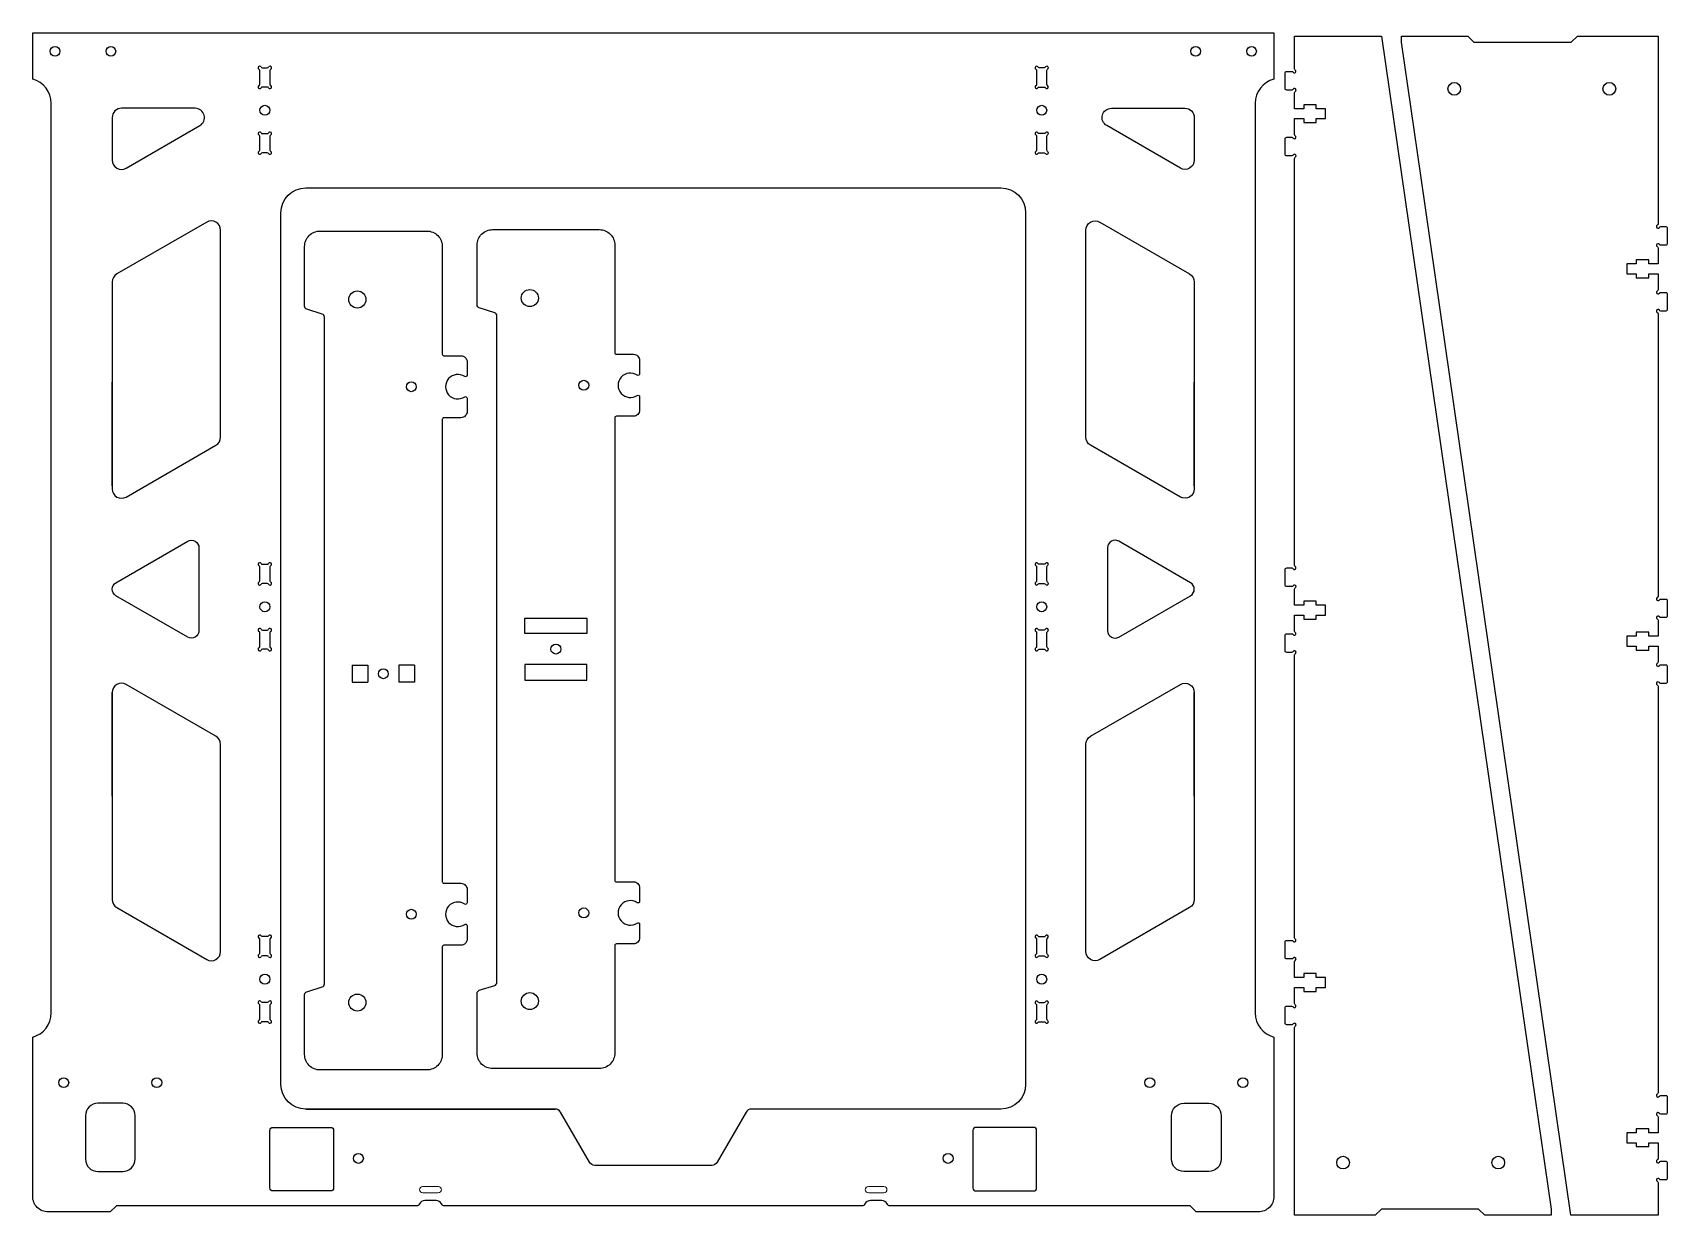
# Model space of a CAD drawing. Header units: millimetres. Extents: x 1 to 528, y -1 to 380.
import ezdxf

# ---------------------------------------------------------------- set-up
doc = ezdxf.new("R2010")
doc.units = ezdxf.units.MM
doc.layers.get('0').update_dxf_attribs({"color": 10})
doc.layers.add('WHITE', color=7, linetype='Continuous')

msp = doc.modelspace()

# ---------------------------------------------------------------- linework, layer by layer
at = {"color": 7, "linetype": 'Continuous', "lineweight": 15}
for points in [[(126.51, 8.64, 1), (126.51, 6.64), (131.51, 6.64, 1), (131.51, 8.64)], [(275.12, 8.64, -1), (275.12, 6.64), (270.12, 6.64, -1), (270.12, 8.64)]]:
    msp.add_lwpolyline(points, format="xyb", close=True, dxfattribs=at)
at = {"layer": 'WHITE', "linetype": 'Continuous'}
for p, q in [((26.45, 234.45), (26.45, 267.85)), ((375.17, 234.45), (375.17, 267.85)), ((26.45, 134.45), (26.45, 167.85)), ((375.17, 134.45), (375.17, 167.85))]:
    msp.add_line(p, q, dxfattribs=at)
at = {"layer": 'WHITE'}
for p, q in [((103.82, 176.66), (108.82, 176.66)), ((103.82, 176.66), (103.82, 171.16)), ((108.82, 176.66), (108.82, 171.16)), ((123.82, 176.66), (118.82, 176.66)), ((118.82, 176.66), (118.82, 171.16)), ((123.82, 176.66), (123.82, 171.16)), ((103.82, 171.16), (108.82, 171.16)), ((123.82, 171.16), (118.82, 171.16)), ((88.81, 33.62), (169.19, 33.62)), ((32.77, 2.49), (32.81, 2.49)), ((368.86, 2.49), (368.82, 2.49))]:
    msp.add_line(p, q, dxfattribs=at)
at = {"layer": 'WHITE', "linetype": 'Continuous'}
for points in [[(400.82, 56.84), (400.82, 5.49, -0.414214), (395.82, 0.49), (375.82, 0.49), (373.82, 2.49), (276.85, 2.49, -0.267949), (276.42, 2.74), (276.2, 3.12, 0.267949), (274.46, 4.12), (272.62, 4.12), (270.77, 4.12, 0.267949), (269.04, 3.12), (268.82, 2.74, -0.267949), (268.39, 2.49), (200.81, 2.49), (133.24, 2.49, -0.267949), (132.8, 2.74), (132.58, 3.12, 0.267949), (130.85, 4.12), (129.01, 4.12), (127.16, 4.12, 0.267949), (125.43, 3.12), (125.21, 2.74, -0.267949), (124.78, 2.49), (27.81, 2.49), (25.81, 0.49), (5.81, 0.49, -0.414214), (0.81, 5.49), (0.81, 56.84), (0.81, 56.84, 0.341998), (6.81, 64.59), (6.81, 74.59), (6.81, 357.74, 0.341998), (0.81, 365.49), (0.81, 380.49), (10.81, 380.49), (62.47, 380.49), (339.16, 380.49), (390.82, 380.49), (400.82, 380.49), (400.82, 365.49, 0.341998), (394.82, 357.74), (394.82, 74.59), (394.82, 64.59, 0.341998), (400.82, 56.84)], [(74.42, 369.44, 0.267948), (74.85, 369.19), (76.42, 369.19, 0.267949), (76.85, 369.44)], [(327.21, 369.44, -0.267948), (326.78, 369.19), (325.21, 369.19, -0.267949), (324.77, 369.44)], [(73.73, 363.42, 0.267948), (73.98, 363.86), (73.98, 368.32, 0.267949), (73.73, 368.76)], [(77.53, 368.76, 0.267948), (77.28, 368.32), (77.28, 363.86, 0.267949), (77.53, 363.42)], [(324.09, 368.76, -0.267948), (324.34, 368.32), (324.34, 363.86, -0.267949), (324.09, 363.42)], [(327.89, 363.42, -0.267948), (327.64, 363.86), (327.64, 368.32, -0.267949), (327.89, 368.76)], [(76.85, 362.74, 0.267948), (76.42, 362.99), (74.85, 362.99, 0.267949), (74.42, 362.74)], [(324.77, 362.74, -0.267948), (325.21, 362.99), (326.78, 362.99, -0.267949), (327.21, 362.74)], [(74.42, 348.24, 0.267948), (74.85, 347.99), (76.42, 347.99, 0.267949), (76.85, 348.24)], [(327.21, 348.24, -0.267948), (326.78, 347.99), (325.21, 347.99, -0.267949), (324.77, 348.24)], [(73.73, 342.22, 0.267948), (73.98, 342.66), (73.98, 347.12, 0.267949), (73.73, 347.56)], [(77.53, 347.56, 0.267948), (77.28, 347.12), (77.28, 342.66, 0.267949), (77.53, 342.22)], [(324.09, 347.56, -0.267948), (324.34, 347.12), (324.34, 342.66, -0.267949), (324.09, 342.22)], [(327.89, 342.22, -0.267948), (327.64, 342.66), (327.64, 347.12, -0.267949), (327.89, 347.56)], [(76.85, 341.54, 0.267948), (76.42, 341.79), (74.85, 341.79, 0.267949), (74.42, 341.54)], [(324.77, 341.54, -0.267948), (325.21, 341.79), (326.78, 341.79, -0.267949), (327.21, 341.54)], [(73.73, 203.42, 0.267948), (73.98, 203.86), (73.98, 208.32, 0.267949), (73.73, 208.76)], [(74.42, 209.44, 0.267948), (74.85, 209.19), (76.42, 209.19, 0.267949), (76.85, 209.44)], [(77.53, 208.76, 0.267948), (77.28, 208.32), (77.28, 203.86, 0.267949), (77.53, 203.42)], [(324.09, 208.76, -0.267948), (324.34, 208.32), (324.34, 203.86, -0.267949), (324.09, 203.42)], [(327.21, 209.44, -0.267948), (326.78, 209.19), (325.21, 209.19, -0.267949), (324.77, 209.44)], [(327.89, 203.42, -0.267948), (327.64, 203.86), (327.64, 208.32, -0.267949), (327.89, 208.76)], [(76.85, 202.74, 0.267948), (76.42, 202.99), (74.85, 202.99, 0.267949), (74.42, 202.74)], [(324.77, 202.74, -0.267948), (325.21, 202.99), (326.78, 202.99, -0.267949), (327.21, 202.74)], [(73.73, 182.22, 0.267948), (73.98, 182.66), (73.98, 187.12, 0.267949), (73.73, 187.56)], [(74.42, 188.24, 0.267948), (74.85, 187.99), (76.42, 187.99, 0.267949), (76.85, 188.24)], [(77.53, 187.56, 0.267948), (77.28, 187.12), (77.28, 182.66, 0.267949), (77.53, 182.22)], [(324.09, 187.56, -0.267948), (324.34, 187.12), (324.34, 182.66, -0.267949), (324.09, 182.22)], [(327.21, 188.24, -0.267948), (326.78, 187.99), (325.21, 187.99, -0.267949), (324.77, 188.24)], [(327.89, 182.22, -0.267948), (327.64, 182.66), (327.64, 187.12, -0.267949), (327.89, 187.56)], [(76.85, 181.54, 0.267948), (76.42, 181.79), (74.85, 181.79, 0.267949), (74.42, 181.54)], [(324.77, 181.54, -0.267948), (325.21, 181.79), (326.78, 181.79, -0.267949), (327.21, 181.54)], [(73.73, 83.42, 0.267949), (73.98, 83.86), (73.98, 88.32, 0.267948), (73.73, 88.76)], [(76.85, 89.44, -0.267948), (76.42, 89.19), (74.85, 89.19, -0.267949), (74.42, 89.44)], [(77.53, 88.76, 0.267949), (77.28, 88.32), (77.28, 83.86, 0.267948), (77.53, 83.42)], [(324.09, 88.76, -0.267949), (324.34, 88.32), (324.34, 83.86, -0.267948), (324.09, 83.42)], [(324.77, 89.44, 0.267948), (325.21, 89.19), (326.78, 89.19, 0.267949), (327.21, 89.44)], [(327.89, 83.42, -0.267949), (327.64, 83.86), (327.64, 88.32, -0.267948), (327.89, 88.76)], [(76.85, 82.74, 0.267949), (76.42, 82.99), (74.85, 82.99, 0.267948), (74.42, 82.74)], [(324.77, 82.74, -0.267949), (325.21, 82.99), (326.78, 82.99, -0.267948), (327.21, 82.74)], [(73.73, 62.22, 0.267949), (73.98, 62.66), (73.98, 67.12, 0.267948), (73.73, 67.56)], [(76.85, 68.24, -0.267948), (76.42, 67.99), (74.85, 67.99, -0.267949), (74.42, 68.24)], [(77.53, 67.56, 0.267949), (77.28, 67.12), (77.28, 62.66, 0.267948), (77.53, 62.22)], [(324.09, 67.56, -0.267949), (324.34, 67.12), (324.34, 62.66, -0.267948), (324.09, 62.22)], [(324.77, 68.24, 0.267948), (325.21, 67.99), (326.78, 67.99, 0.267949), (327.21, 68.24)], [(327.89, 62.22, -0.267949), (327.64, 62.66), (327.64, 67.12, -0.267948), (327.89, 67.56)], [(76.85, 61.54, 0.267949), (76.42, 61.79), (74.85, 61.79, 0.267948), (74.42, 61.54)], [(324.77, 61.54, -0.267949), (325.21, 61.79), (326.78, 61.79, -0.267948), (327.21, 61.54)]]:
    msp.add_lwpolyline(points, format="xyb", dxfattribs=at)
at = {"layer": 'WHITE'}
for points in [[(407.7, 60.36, 1.303223), (407.01, 61.05), (407.01, 61.05, -0.267949), (406.58, 60.8), (404.95, 60.8, -0.414214), (404.45, 61.3), (404.45, 66.3, -0.414214), (404.95, 66.8), (406.58, 66.8, -0.267948), (407.01, 66.55), (407.01, 66.55, 1.303223), (407.7, 67.23), (407.7, 67.23, -0.267949), (407.45, 67.66), (407.45, 72.8), (410.45, 72.8), (410.45, 71.52), (414.45, 71.52), (414.45, 72.8), (417.45, 72.8), (417.45, 76), (414.45, 76), (414.45, 77.27), (410.45, 77.27), (410.45, 76), (407.45, 76), (407.45, 81.13, -0.267948), (407.7, 81.56), (407.7, 81.56, 1.303223), (407.01, 82.25), (407.01, 82.25, -0.267949), (406.58, 82), (404.95, 82, -0.414214), (404.45, 82.5), (404.45, 87.5, -0.414214), (404.95, 88), (406.58, 88, -0.267948), (407.01, 87.75), (407.01, 87.75, 1.303223), (407.7, 88.43), (407.7, 88.43, -0.267949), (407.45, 88.86), (407.45, 88.86), (407.45, 179.93, -0.267948), (407.7, 180.36), (407.7, 180.36, 1.303223), (407.01, 181.05), (407.01, 181.05, -0.267949), (406.58, 180.8), (404.95, 180.8, -0.414214), (404.45, 181.3), (404.45, 186.3, -0.414214), (404.95, 186.8), (406.58, 186.8, -0.267948), (407.01, 186.55), (407.01, 186.55, 1.303223), (407.7, 187.23), (407.7, 187.23, -0.267949), (407.45, 187.66), (407.45, 192.8), (410.45, 192.8), (410.45, 191.52), (414.45, 191.52), (414.45, 192.8), (417.45, 192.8), (417.45, 196), (414.45, 196), (414.45, 197.27), (410.45, 197.27), (410.45, 196), (407.45, 196), (407.45, 201.13, -0.267948), (407.7, 201.56), (407.7, 201.56, 1.303223), (407.01, 202.25), (407.01, 202.25, -0.267949), (406.58, 202), (404.95, 202, -0.414214), (404.45, 202.5), (404.45, 207.5, -0.414214), (404.95, 208), (406.58, 208, -0.267948), (407.01, 207.75), (407.01, 207.75, 1.303223), (407.7, 208.43), (407.7, 208.43, -0.267949), (407.45, 208.86), (407.45, 208.86), (407.45, 208.86), (407.45, 339.93, -0.267948), (407.7, 340.36), (407.7, 340.36, 1.303223), (407.01, 341.05), (407.01, 341.05, -0.267949), (406.58, 340.8), (404.95, 340.8, -0.414214), (404.45, 341.3), (404.45, 346.3, -0.414214), (404.95, 346.8), (406.58, 346.8, -0.267948), (407.01, 346.55), (407.01, 346.55, 1.303223), (407.7, 347.23), (407.7, 347.23, -0.267949), (407.45, 347.66), (407.45, 352.8), (410.45, 352.8), (410.45, 351.52), (414.45, 351.52), (414.45, 352.8), (417.45, 352.8), (417.45, 356), (414.45, 356), (414.45, 357.27), (410.45, 357.27), (410.45, 356), (407.45, 356), (407.45, 361.13, -0.267948), (407.7, 361.56), (407.7, 361.56, 1.303223), (407.01, 362.25), (407.01, 362.25, -0.267949), (406.58, 362), (404.95, 362, -0.414214), (404.45, 362.5), (404.45, 367.5, -0.414214), (404.95, 368), (406.58, 368, -0.267948), (407.01, 367.75), (407.01, 367.75, 1.303223), (407.7, 368.43), (407.7, 368.43, -0.267949), (407.45, 368.86), (407.45, 379.4), (418.1, 379.4), (435.53, 379.4), (483.94, 44.35), (490.14, 1.4), (490.14, -0.6), (468.77, -0.6), (466.77, 1.4), (435.45, 1.4), (433.45, -0.6), (407.45, -0.6), (407.45, 59.93, -0.267948), (407.7, 60.36)], [(524.36, 318.43, 1.303223), (525.04, 317.75), (525.04, 317.75, -0.267949), (525.47, 318), (527.11, 318, -0.414214), (527.61, 317.5), (527.61, 312.5, -0.414214), (527.11, 312), (525.47, 312, -0.267948), (525.04, 312.25), (525.04, 312.25, 1.303223), (524.36, 311.56), (524.36, 311.56, -0.267949), (524.61, 311.13), (524.61, 306), (521.61, 306), (521.61, 307.27), (517.61, 307.27), (517.61, 306), (514.61, 306), (514.61, 302.8), (517.61, 302.8), (517.61, 301.52), (521.61, 301.52), (521.61, 302.8), (524.61, 302.8), (524.61, 297.66, -0.267948), (524.36, 297.23), (524.36, 297.23, 1.303223), (525.04, 296.55), (525.04, 296.55, -0.267949), (525.47, 296.8), (527.11, 296.8, -0.414214), (527.61, 296.3), (527.61, 291.3, -0.414214), (527.11, 290.8), (525.47, 290.8, -0.267948), (525.04, 291.05), (525.04, 291.05, 1.303223), (524.36, 290.36), (524.36, 290.36, -0.267949), (524.61, 289.93), (524.61, 289.93), (524.61, 198.86, -0.267948), (524.36, 198.43), (524.36, 198.43, 1.303223), (525.04, 197.75), (525.04, 197.75, -0.267949), (525.47, 198), (527.11, 198, -0.414214), (527.61, 197.5), (527.61, 192.5, -0.414214), (527.11, 192), (525.47, 192, -0.267948), (525.04, 192.25), (525.04, 192.25, 1.303223), (524.36, 191.56), (524.36, 191.56, -0.267949), (524.61, 191.13), (524.61, 186), (521.61, 186), (521.61, 187.27), (517.61, 187.27), (517.61, 186), (514.61, 186), (514.61, 182.8), (517.61, 182.8), (517.61, 181.52), (521.61, 181.52), (521.61, 182.8), (524.61, 182.8), (524.61, 177.66, -0.267948), (524.36, 177.23), (524.36, 177.23, 1.303223), (525.04, 176.55), (525.04, 176.55, -0.267949), (525.47, 176.8), (527.11, 176.8, -0.414214), (527.61, 176.3), (527.61, 171.3, -0.414214), (527.11, 170.8), (525.47, 170.8, -0.267948), (525.04, 171.05), (525.04, 171.05, 1.303223), (524.36, 170.36), (524.36, 170.36, -0.267949), (524.61, 169.93), (524.61, 169.93), (524.61, 169.93), (524.61, 38.86, -0.267948), (524.36, 38.43), (524.36, 38.43, 1.303223), (525.04, 37.75), (525.04, 37.75, -0.267949), (525.47, 38), (527.11, 38, -0.414214), (527.61, 37.5), (527.61, 32.5, -0.414214), (527.11, 32), (525.47, 32, -0.267948), (525.04, 32.25), (525.04, 32.25, 1.303223), (524.36, 31.56), (524.36, 31.56, -0.267949), (524.61, 31.13), (524.61, 26), (521.61, 26), (521.61, 27.27), (517.61, 27.27), (517.61, 26), (514.61, 26), (514.61, 22.8), (517.61, 22.8), (517.61, 21.52), (521.61, 21.52), (521.61, 22.8), (524.61, 22.8), (524.61, 17.66, -0.267948), (524.36, 17.23), (524.36, 17.23, 1.303223), (525.04, 16.55), (525.04, 16.55, -0.267949), (525.47, 16.8), (527.11, 16.8, -0.414214), (527.61, 16.3), (527.61, 11.3, -0.414214), (527.11, 10.8), (525.47, 10.8, -0.267948), (525.04, 11.05), (525.04, 11.05, 1.303223), (524.36, 10.36), (524.36, 10.36, -0.267949), (524.61, 9.93), (524.61, -0.6), (513.96, -0.6), (496.52, -0.6), (448.12, 334.44), (441.91, 377.4), (441.91, 379.4), (463.29, 379.4), (465.29, 377.4), (496.61, 377.4), (498.61, 379.4), (524.61, 379.4), (524.61, 318.86, -0.267948), (524.36, 318.43)], [(93.8, 33.62), (88.81, 33.63), (88.81, 33.62, -0.413512), (80.81, 41.6), (80.81, 322.49, -0.414213), (88.81, 330.49), (133.32, 330.49), (268.3, 330.49), (312.82, 330.49, -0.414213), (320.82, 322.49), (320.82, 41.6, -0.413512), (312.82, 33.62), (312.82, 33.63), (307.82, 33.62), (307.82, 33.62), (232.43, 33.62, 0.267949), (230.7, 32.62), (221.39, 16.49, -0.267949), (219.66, 15.49), (200.81, 15.49), (181.97, 15.49, -0.267949), (180.24, 16.49), (170.93, 32.62, 0.267949), (169.19, 33.62), (93.81, 33.62)], [(33.81, 31.49, 0.41447), (29.81, 35.49), (21.81, 35.49, 0.414308), (17.81, 31.49), (17.81, 17.49, 0.414214), (21.81, 13.49), (29.81, 13.49, 0.414213), (33.81, 17.49), (33.81, 31.49), (33.81, 31.49)], [(367.82, 31.49, -0.41447), (371.82, 35.49), (379.82, 35.49, -0.414308), (383.82, 31.49), (383.82, 17.49, -0.414214), (379.82, 13.49), (371.82, 13.49, -0.414213), (367.82, 17.49), (367.82, 31.49), (367.82, 31.49)]]:
    msp.add_lwpolyline(points, format="xyb", dxfattribs=at)
at = {"layer": 'WHITE', "linetype": 'ByBlock'}
for points in [[(54.68, 350.55, 0.767327), (53.18, 356.15), (29.45, 356.15, 0.414214), (26.45, 353.15), (26.45, 339.45, 0.57735), (30.95, 336.85)], [(346.94, 350.55, -0.767327), (348.44, 356.15), (372.17, 356.15, -0.414214), (375.17, 353.15), (375.17, 339.45, -0.57735), (370.67, 336.85)]]:
    msp.add_lwpolyline(points, format="xyb", close=True, dxfattribs=at)
at = {"layer": 'WHITE'}
for points in [[(59.88, 247.55, 0.267949), (61.38, 250.15), (61.38, 283.45), (61.38, 316.85, 0.57735), (56.88, 319.45), (27.95, 302.75, 0.267949), (26.45, 300.15), (26.45, 233.45, 0.57735), (30.95, 230.85)], [(341.74, 247.55, -0.267949), (340.24, 250.15), (340.24, 283.45), (340.24, 316.85, -0.57735), (344.74, 319.45), (373.67, 302.75, -0.267949), (375.17, 300.15), (375.17, 233.45, -0.57735), (370.67, 230.85)], [(27.65, 203.23), (50.79, 216.59, -0.57735), (54.39, 214.51), (54.39, 187.79, -0.57735), (50.79, 185.71), (27.65, 199.07, -0.57735)], [(373.97, 203.23), (350.83, 216.59, 0.57735), (347.23, 214.51), (347.23, 187.79, 0.57735), (350.83, 185.71), (373.97, 199.07, 0.57735)], [(56.88, 81.85, 0.57735), (61.38, 84.45), (61.38, 117.85), (61.38, 151.15, 0.267949), (59.88, 153.75), (30.95, 170.45, 0.57735), (26.45, 167.85), (26.45, 101.15, 0.267949), (27.95, 98.55)], [(344.74, 81.85, -0.57735), (340.24, 84.45), (340.24, 117.85), (340.24, 151.15, -0.267949), (341.74, 153.75), (370.67, 170.45, -0.57735), (375.17, 167.85), (375.17, 101.15, -0.267949), (373.67, 98.55)], [(78.28, 27.74), (96.78, 27.74, -0.414214), (97.78, 26.74), (97.78, 8.24, -0.414214), (96.78, 7.24), (78.28, 7.24, -0.414214), (77.28, 8.24), (77.28, 26.74, -0.414214)], [(323.34, 27.74), (304.84, 27.74, 0.414214), (303.84, 26.74), (303.84, 8.24, 0.414214), (304.84, 7.24), (323.34, 7.24, 0.414214), (324.34, 8.24), (324.34, 26.74, 0.414214)]]:
    msp.add_lwpolyline(points, format="xyb", close=True, dxfattribs=at)
at = {"layer": 'WHITE', "linetype": 'Continuous'}
for points in [[(94.82, 181.41), (94.82, 288.85, 0.327886), (94.12, 289.8), (89.14, 291.36, -0.327886), (88.44, 292.32), (88.44, 311.58, -0.414214), (93.44, 316.58), (127.82, 316.58, -0.414214), (132.82, 311.58), (132.82, 306.58), (132.82, 276.91, 0.414214), (133.32, 276.41), (138.82, 276.41, -0.414214), (140.82, 274.41), (140.82, 270.09, -0.601594), (140.04, 269.68), (140.04, 269.68, 1.885624), (140.04, 263.14), (140.04, 263.14, -0.601594), (140.82, 262.73), (140.82, 258.41, -0.414214), (138.82, 256.41), (133.32, 256.41, 0.414214), (132.82, 255.91), (132.82, 181.41), (132.82, 106.91, 0.414214), (133.32, 106.41), (138.82, 106.41, -0.414214), (140.82, 104.41), (140.82, 100.09, -0.601594), (140.04, 99.68), (140.04, 99.68, 1.885624), (140.04, 93.14), (140.04, 93.14, -0.601594), (140.82, 92.72), (140.82, 88.41, -0.414214), (138.82, 86.41), (133.32, 86.41, 0.414214), (132.82, 85.91), (132.82, 56.23), (132.82, 51.23, -0.414214), (127.82, 46.23), (93.44, 46.23, -0.414214), (88.44, 51.23), (88.44, 70.5, -0.327886), (89.14, 71.45), (94.12, 73.01, 0.327886), (94.82, 73.97)], [(150.42, 181.86), (150.42, 289.3, 0.327886), (149.72, 290.26), (144.73, 291.82, -0.327886), (144.03, 292.77), (144.03, 312.04, -0.414214), (149.03, 317.04), (183.42, 317.04, -0.414214), (188.42, 312.04), (188.42, 307.04), (188.42, 277.37, 0.414214), (188.92, 276.87), (194.42, 276.87, -0.414214), (196.42, 274.87), (196.42, 270.55, -0.601594), (195.64, 270.14), (195.64, 270.14, 1.885624), (195.64, 263.6), (195.64, 263.6, -0.601594), (196.42, 263.18), (196.42, 258.87, -0.414214), (194.42, 256.87), (188.92, 256.87, 0.414214), (188.42, 256.37), (188.42, 181.86), (188.42, 107.36, 0.414214), (188.92, 106.86), (194.42, 106.86, -0.414214), (196.42, 104.86), (196.42, 100.55, -0.601594), (195.64, 100.13), (195.64, 100.13, 1.885624), (195.64, 93.59), (195.64, 93.59, -0.601594), (196.42, 93.18), (196.42, 88.86, -0.414214), (194.42, 86.86), (188.92, 86.86, 0.414214), (188.42, 86.36), (188.42, 56.69), (188.42, 51.69, -0.414214), (183.42, 46.69), (149.03, 46.69, -0.414214), (144.03, 51.69), (144.03, 70.95, -0.327886), (144.73, 71.91), (149.72, 73.47, 0.327886), (150.42, 74.42)]]:
    msp.add_lwpolyline(points, format="xyb", close=True, dxfattribs=at)
at = {"layer": 'WHITE'}
for points in [[(179.42, 191.86), (179.42, 186.86), (159.42, 186.86), (159.42, 191.86), (169.42, 191.86)], [(179.42, 171.86), (179.42, 176.86), (159.42, 176.86), (159.42, 171.86), (169.42, 171.86)]]:
    msp.add_lwpolyline(points, close=True, dxfattribs=at)
for centre, radius in [((8.01, 374.49), 1.55), ((26.01, 374.49), 1.55), ((375.62, 374.49), 1.55), ((393.62, 374.49), 1.55), ((458.93, 362.4), 2.05), ((508.93, 362.4), 2.05), ((105.44, 294.52), 2.75), ((161.03, 294.98), 2.75), ((122.83, 266.41), 1.6), ((178.42, 266.87), 1.6), ((169.42, 181.86), 1.6), ((169.42, 181.86), 1.6), ((113.82, 173.91), 1.6), ((122.83, 96.41), 1.6), ((178.42, 96.86), 1.6), ((105.44, 67.96), 2.75), ((161.03, 68.42), 2.75), ((10.81, 42.14), 1.6), ((40.81, 42.14), 1.6), ((360.82, 42.14), 1.6), ((390.82, 42.14), 1.6), ((105.78, 17.74), 1.6), ((295.84, 17.74), 1.6), ((423.13, 16.4), 2.05), ((473.13, 16.4), 2.05)]:
    msp.add_circle(centre, radius, dxfattribs=at)
at = {"layer": 'WHITE', "linetype": 'Continuous'}
for centre in [(75.63, 355.49), (325.99, 355.49), (75.63, 195.49), (325.99, 195.49), (75.63, 75.49), (325.99, 75.49)]:
    msp.add_circle(centre, 1.6, dxfattribs=at)
for centre, start, end in [((73.98, 369.19), 30.0002, 240), ((77.28, 369.19), 300.0002, 150), ((324.34, 369.19), 30, 239.9998), ((327.64, 369.19), 300, 149.9998), ((73.98, 362.99), 120.0002, 330), ((77.28, 362.99), 210.0002, 60), ((324.34, 362.99), 120, 329.9998), ((327.64, 362.99), 210, 59.9998), ((73.98, 347.99), 30.0002, 240), ((77.28, 347.99), 300.0002, 150), ((324.34, 347.99), 30, 239.9998), ((327.64, 347.99), 300, 149.9998), ((73.98, 341.79), 120.0002, 330), ((77.28, 341.79), 210.0002, 60), ((324.34, 341.79), 120, 329.9998), ((327.64, 341.79), 210, 59.9998), ((73.98, 209.19), 30.0002, 240), ((77.28, 209.19), 300.0002, 150), ((324.34, 209.19), 30, 239.9998), ((327.64, 209.19), 300, 149.9998), ((73.98, 202.99), 120.0002, 330), ((77.28, 202.99), 210.0002, 60), ((324.34, 202.99), 120, 329.9998), ((327.64, 202.99), 210, 59.9998), ((73.98, 187.99), 30.0002, 240), ((77.28, 187.99), 300.0002, 150), ((324.34, 187.99), 30, 239.9998), ((327.64, 187.99), 300, 149.9998), ((73.98, 181.79), 120.0002, 330), ((77.28, 181.79), 210.0002, 60), ((324.34, 181.79), 120, 329.9998), ((327.64, 181.79), 210, 59.9998), ((73.98, 89.19), 30, 239.9998), ((77.28, 89.19), 300, 149.9998), ((324.34, 89.19), 30.0002, 240), ((327.64, 89.19), 300.0002, 150), ((73.98, 82.99), 120, 329.9998), ((77.28, 82.99), 210, 59.9998), ((324.34, 82.99), 120.0002, 330), ((327.64, 82.99), 210.0002, 60), ((73.98, 67.99), 30, 239.9998), ((77.28, 67.99), 300, 149.9998), ((324.34, 67.99), 30.0002, 240), ((327.64, 67.99), 300.0002, 150), ((73.98, 61.79), 120, 329.9998), ((77.28, 61.79), 210, 59.9998), ((324.34, 61.79), 120.0002, 330), ((327.64, 61.79), 210.0002, 60)]:
    msp.add_arc(centre, 0.5, start, end, dxfattribs=at)

doc.saveas('drawing.dxf')
